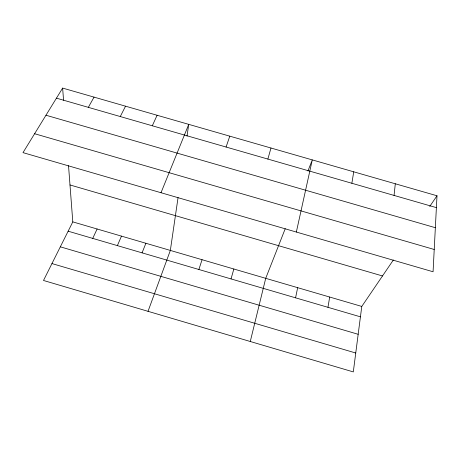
<?xml version="1.0" encoding="UTF-8"?>
<svg xmlns="http://www.w3.org/2000/svg" width="460" height="460" viewBox="0 0 460 460"><rect width="100%" height="100%" fill="white"/><g stroke="black" fill="none" stroke-linecap="round" stroke-linejoin="round"><path stroke-width="0.69" d="M437 195.77L433.073 271.768L23 152.634L62.635 88.09L437 195.77L429.738 206.459M394.059 195.425L395.301 183.776M393.334 260.009L361.778 306.435L353.303 371.91L43.499 280.473L72.795 221.881L68.523 165.646M178.06 197.541L170.344 250.424L148.022 311.322M187.019 136.148L188.738 124.361L161.006 192.723M351.865 183.27L353.728 171.821M327.963 307.32L329.682 297.045M295.573 297.827L297.66 287.678M296.343 232.041L312.288 159.902L307.93 170.982M250.269 341.498L265.719 278.329L285.24 228.677M267.875 159.074L270.98 148.017M231.029 278.921L233.852 269.002M198.875 269.497L202.061 259.704M226.078 147.033L229.793 136.171M142.065 252.85L145.889 243.265M117.375 245.617L121.48 236.124M152.306 125.775L157.102 115.264M92.736 238.401L97.117 228.999M120.278 116.552L125.534 106.185M88.326 107.347L94.047 97.123M56.448 98.164L436.39 207.621M45.971 115.23L435.35 227.7M34.609 133.722L434.223 249.481M69.989 184.949L382.496 275.96M72.795 221.881L361.778 306.435M68.137 231.19L360.433 316.831M60.323 246.824L358.173 334.293M51.951 263.568L355.752 353.01M62.635 88.09L63.56 100.263"/></g></svg>
